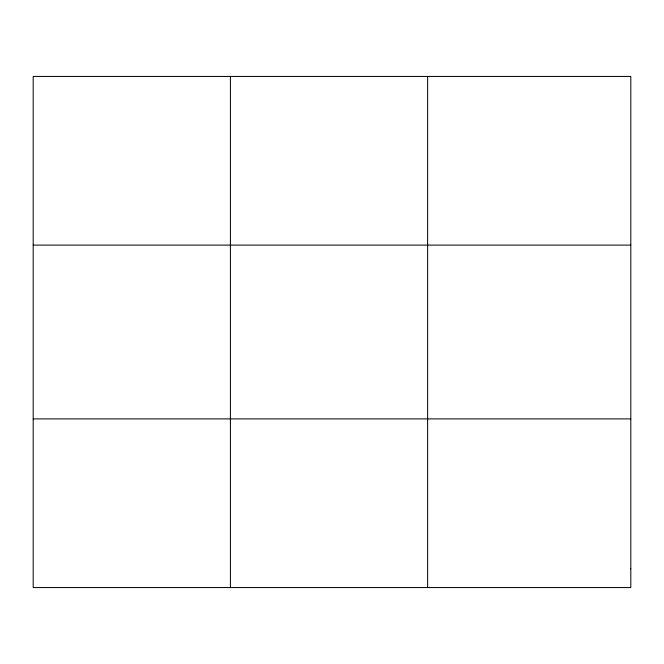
<?xml version="1.0" encoding="UTF-8"?>
<svg xmlns="http://www.w3.org/2000/svg" width="664" height="664" viewBox="0 0 664 664"><rect width="100%" height="100%" fill="white"/><g stroke="black" fill="none" stroke-linecap="round" stroke-linejoin="round"><path stroke-width="1" d="M230.408 587.557L230.408 76.443M427.616 587.557L427.616 76.443M33.2 245.107L630.8 245.107M33.2 418.893L630.8 418.893M630.8 568.816L630.8 587.557L33.2 587.557L33.2 76.443L630.8 76.443L630.8 568.816"/></g></svg>
